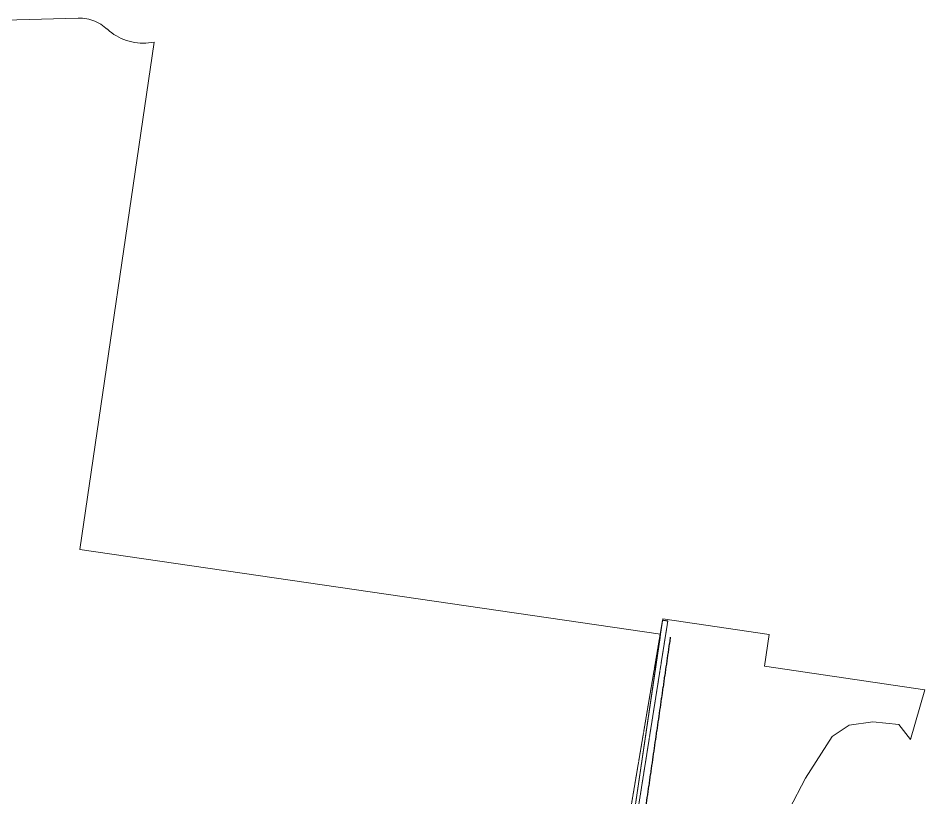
# Model space of a CAD drawing. Header units: metres. Extents: x 302931 to 308644, y 6253878 to 6257414.
# Drawn here: x 307815 to 308155, y 6256395.2 to 6256687.5 of the extents above; entities that cross this region are included whole.
import ezdxf

# ---------------------------------------------------------------- set-up
doc = ezdxf.new("R2010")
doc.units = ezdxf.units.M
for name, pattern in [('Cable Exist OH', [1, 1, 0]), ('HIDDEN', [0.375, 0.25, -0.125]), ('HIDDEN2', [0.1875, 0.125, -0.0625])]:
    doc.linetypes.add(name, pattern=pattern)
doc.layers.add('Cadastre Land Parcels_SP_EXT', color=9, linetype='Continuous', lineweight=5)
doc.layers.add('Cadastre Other Property_SP_EXT', color=9, linetype='HIDDEN', lineweight=5)
doc.layers.add('Mains_HV_EXT', color=7, linetype='Continuous')

msp = doc.modelspace()

# ---------------------------------------------------------------- linework, layer by layer
at = {"layer": 'Cadastre Land Parcels_SP_EXT', "linetype": 'Continuous'}
for points in [[(308045.39, 6256385.25), (308055.93, 6256456.51), (307838.19, 6256488.31), (307866, 6256678.49), (307864.96, 6256678.31), (307863.93, 6256678.18), (307862.88, 6256678.1), (307861.84, 6256678.08), (307860.79, 6256678.11), (307859.75, 6256678.2), (307858.71, 6256678.34), (307857.68, 6256678.54), (307856.66, 6256678.79), (307855.66, 6256679.09), (307854.68, 6256679.44), (307853.71, 6256679.85), (307852.77, 6256680.3), (307851.85, 6256680.81), (307850.96, 6256681.36), (307850.1, 6256681.96), (307849.27, 6256682.6), (307848.48, 6256683.28), (307848.39, 6256683.37), (307847.97, 6256683.74), (307847.34, 6256684.25), (307846.68, 6256684.73), (307846, 6256685.17), (307845.3, 6256685.58), (307844.58, 6256685.95), (307843.84, 6256686.28), (307843.08, 6256686.57), (307842.31, 6256686.82), (307841.53, 6256687.04), (307840.73, 6256687.2), (307839.93, 6256687.33), (307839.13, 6256687.42), (307838.32, 6256687.46), (307837.5, 6256687.46), (307625.75, 6256681.75)], [(308104.13, 6256390.84), (308110.31, 6256402.62), (308120.25, 6256418.14), (308126.66, 6256422.46), (308135.45, 6256423.76), (308145.2, 6256422.71), (308149.56, 6256417.03), (308155.01, 6256435.64), (308155.01, 6256435.64), (308094.84, 6256444.57), (308096.57, 6256456.38), (308056.78, 6256462.31), (308055.93, 6256456.51), (308055.76, 6256455.34), (308045.38, 6256385.25)]]:
    msp.add_lwpolyline(points, dxfattribs=at)
at = {"layer": 'Cadastre Other Property_SP_EXT', "linetype": 'HIDDEN2'}
msp.add_lwpolyline([(308058.63, 6256461.52), (308056.65, 6256461.79), (308043.77, 6256385.56), (308046.57, 6256385.22), (308058.63, 6256461.52)], close=True, dxfattribs=at)
at = {"layer": 'Mains_HV_EXT', "linetype": 'Cable Exist OH'}
msp.add_lwpolyline([(308050.15, 6256389.93), (308059.67, 6256455.46)], dxfattribs=at)

doc.saveas('drawing.dxf')
